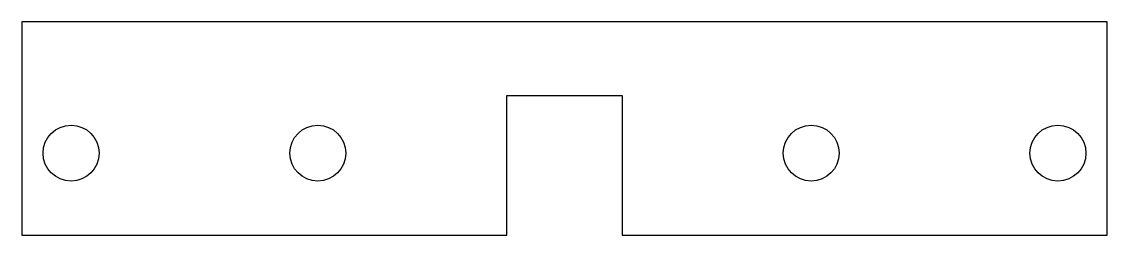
# Model space of a CAD drawing. Header units: millimetres. Extents: x -33 to 33, y -6.7 to 6.3.
import ezdxf

# ---------------------------------------------------------------- set-up
doc = ezdxf.new("R2010")
doc.units = ezdxf.units.MM

msp = doc.modelspace()

# ---------------------------------------------------------------- linework, layer by layer
for p, q in [((33, 6.253), (-33, 6.253)), ((-33, 6.253), (-33, -6.747)), ((33, -6.747), (33, 6.253)), ((-3.5, -6.747), (-3.5, 1.753)), ((-3.5, 1.753), (3.5, 1.753)), ((3.5, 1.753), (3.5, -6.747)), ((-33, -6.747), (-3.5, -6.747)), ((3.5, -6.747), (33, -6.747))]:
    msp.add_line(p, q)
for centre in [(-30, -1.747), (-15, -1.747), (15, -1.747), (30, -1.747)]:
    msp.add_circle(centre, 1.7)

doc.saveas('drawing.dxf')
